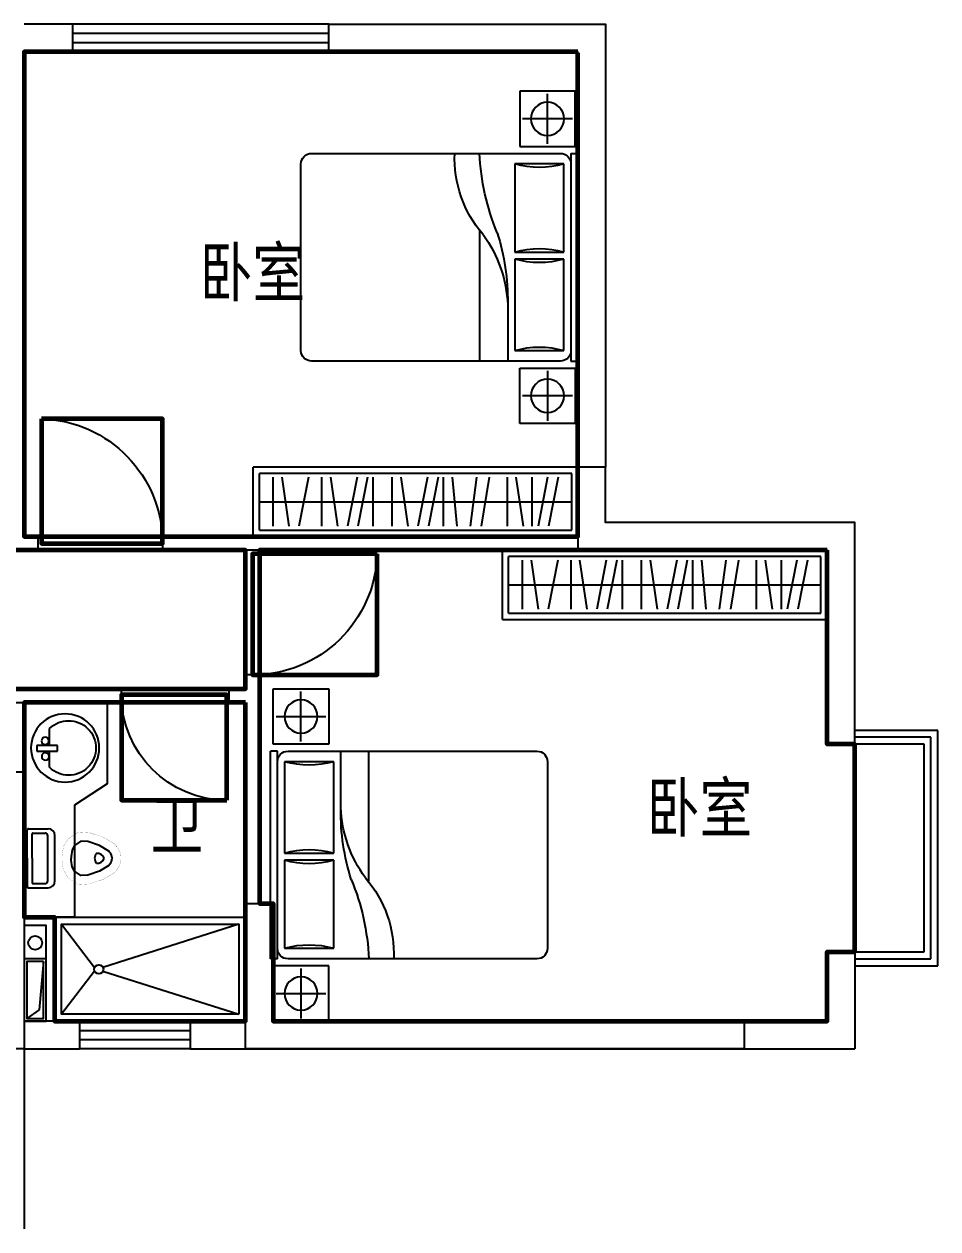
# Model space of a CAD drawing. Extents: x -355483 to -326583, y -641147 to -611949.
# Drawn here: x -333183 to -326583, y -621849 to -613149 of the extents above; entities that cross this region are included whole.
import ezdxf
from ezdxf.enums import TextEntityAlignment as Align

# ---------------------------------------------------------------- set-up
doc = ezdxf.new("R2010")
doc.units = 0
doc.header["$LTSCALE"] = 1000
doc.header["$MEASUREMENT"] = 0
doc.layers.get('0').update_dxf_attribs({"linetype": 'CONTINUOUS'})
for name, color, linetype, lineweight in [('GT_卧室', 1, 'CONTINUOUS', 60), ('GT_卫生间', 5, 'CONTINUOUS', 60), ('GT_过道', 30, 'CONTINUOUS', 60), ('GT_门', 245, 'CONTINUOUS', 60)]:
    doc.layers.add(name, color=color, linetype=linetype, lineweight=lineweight)
for name, color, linetype in [('JG', 8, 'CONTINUOUS'), ('PUB_TEXT', 7, 'CONTINUOUS'), ('WALL', 2, 'CONTINUOUS'), ('WC', 243, 'CONTINUOUS'), ('WINDOW', 3, 'CONTINUOUS'), ('WINDOW_TEXT', 7, 'CONTINUOUS')]:
    doc.layers.add(name, color=color, linetype=linetype)
doc.styles.add('-黑体', font='simhei.ttf', dxfattribs={"width": 0.7})
doc.styles.add('DIM_FONT', font='ROMAND.shx', dxfattribs={"width": 0.7})
doc.styles.add('SIMPLEX', font='SIMPLEX.SHX')
doc.styles.get("Standard").update_dxf_attribs({"font": 'GBENOR', "bigfont": 'GBCBIG'})

# ---------------------------------------------------------------- blocks, each defined once
blk = doc.blocks.new('M_E33IEP')
for p, q in [((135.1, 135.3), (135.1, 19.6)), ((43.6, -21.1), (43.6, 19.6)), ((43.6, 19.6), (193.6, 19.6)), ((193.6, 19.6), (193.6, -21.1)), ((193.6, -21.1), (43.6, -21.1)), ((135.1, -21.1), (135.1, -144.4))]:
    blk.add_line(p, q)
for centre, radius in [((248.3, -4.6), 246.4), ((105.9, 56.4), 26.7), ((104.6, -55.4), 26.7)]:
    blk.add_circle(centre, radius)
blk.add_arc((273.7, -4.6), 196.9, 225.25267, 134.74733)
at = {"style": 'DIM_FONT', "width": 0.8, "flags": 9}
for tag in ['YSIZE', 'XSIZE']:
    blk.add_attdef(tag, (0, 0), '', height=0.5, dxfattribs=at)
at = {"width": 0.8, "flags": 9}
for tag in ['XSIZE', 'YSIZE']:
    blk.add_attdef(tag, (1.9, -251), '', height=150, dxfattribs=at)
blk = doc.blocks.new('M_E7')
for p, q in [((-10, 111.7), (-151.3, 111.7)), ((0, -101.7), (0, 101.7)), ((-201.3, 61.7), (-201.3, -265.1)), ((-149.8, 60.8), (-149.8, -264.1)), ((-41.4, 80.8), (-129.8, 80.8)), ((-36.4, -101.7), (-36.4, 75.8)), ((-36.4, -101.7), (-36.4, -279.1)), ((0, -101.7), (0, -305.1)), ((-10, -315.1), (-151.3, -315.1)), ((-41.4, -284.1), (-129.8, -284.1))]:
    blk.add_line(p, q)
at = {"const_width": 1}
for points in [[(-651.5, -24.2), (-636.8, -1.2), (-550.4, 50.7), (-450.5, 83.3), (-371.3, 88.4), (-294, 36.9), (-262.2, -17.7), (-251.9, -84.3), (-251.9, -101.7)], [(-650.7, -180.4), (-636.8, -202.2), (-550.4, -254.1), (-450.5, -286.7), (-371.3, -291.8), (-294, -240.3), (-262.2, -185.7), (-251.9, -119.1), (-251.9, -101.7)]]:
    blk.add_lwpolyline(points, dxfattribs=at)
for points in [[(-596.6, -59.2), (-590.1, -49.1), (-523.1, -8.9), (-438.1, 18.9), (-389.1, 22), (-342.7, -8.9), (-324.7, -39.9), (-317, -89.3), (-317, -101.7)], [(-595.8, -145.3), (-590.1, -154.2), (-523.1, -194.5), (-438.1, -222.3), (-389.1, -225.4), (-342.7, -194.5), (-324.7, -163.5), (-317, -114), (-317, -101.7)]]:
    blk.add_lwpolyline(points)
blk.add_lwpolyline([(-644.2, -14.8, 0.39866), (-642.7, -190.6, 0.39866)], format="xyb", dxfattribs=at)
for centre, radius, start, end in [((-151.3, 61.7), 50, 90, 180), ((-10, 101.7), 10, 0, 90), ((-129.8, 60.8), 20, 90, 180), ((-41.4, 75.8), 5, 0, 90), ((-550.8, -101.9), 62.6, 137.03811, 223.97897), ((-510.5, -114.3), 47.8, 77.26414, 164.66522), ((-541.2, -102.8), 54.1, 1.1332, 40.38164), ((-510.5, -89), 47.8, 195.33478, 282.73586), ((-541.2, -100.6), 54.1, 319.61836, 358.8668), ((-151.3, -265.1), 50, 180, 270), ((-129.8, -264.1), 20, 180, 270), ((-41.4, -279.1), 5, 270, 0), ((-10, -305.1), 10, 270, 0)]:
    blk.add_arc(centre, radius, start, end)
at = {"width": 0.8, "flags": 9}
for tag in ['XSIZE', 'YSIZE']:
    blk.add_attdef(tag, (0, 0), '', height=0.5, dxfattribs=at)
blk = doc.blocks.new('_DBLK')
blk.add_line((-0.45, 0), (-0.45, -0.95))
blk.add_arc((-0.45, 0), 0.95, 270, 0)
at = {"layer": 'WINDOW_TEXT', "style": 'SIMPLEX', "flags": 9}
blk.add_attdef('A', text='', height=1, dxfattribs=at).set_placement((0, 1.5), align=Align.MIDDLE)
blk = doc.blocks.new('M_A2ZXL')
blk.add_line((-0.4717, 0), (-0.4717, -0.9996))
blk.add_arc((-0.5, 0), 1, 271.62314, 0)
blk = doc.blocks.new('_WBLK')
for p, q in [((-0.5, 0.5), (0.5, 0.5)), ((0.5, 0.167), (-0.5, 0.167)), ((0.5, -0.167), (-0.5, -0.167)), ((-0.5, -0.5), (0.5, -0.5))]:
    blk.add_line(p, q)
at = {"layer": 'WINDOW_TEXT', "style": 'SIMPLEX', "flags": 9}
blk.add_attdef('A', text='', height=1, dxfattribs=at).set_placement((0, 1.5), align=Align.MIDDLE)
blk = doc.blocks.new('A$C46BA648A')
at = {"color": 1}
for p, q in [((50.3, 667.8), (140, 730)), ((20, 320), (50.3, 667.8)), ((0, 300), (160, 300))]:
    blk.add_line(p, q, dxfattribs=at)
for points in [[(0, 60), (160, 60), (160, 750), (0, 750)], [(20, 320), (140, 320), (140, 730), (20, 730)]]:
    blk.add_lwpolyline(points, close=True, dxfattribs=at)
blk.add_circle((79.5, 184.1), 50, dxfattribs=at)
at = {"layer": 'WALL', "linetype": 'Continuous'}
for points in [[(-60, 750), (-60, 0), (160, 0)], [(0, 750), (0, 60), (160, 60)]]:
    blk.add_lwpolyline(points, dxfattribs=at)
blk = doc.blocks.new('A$C316D69A5')
at = {"layer": 'JG'}
for p, q in [((20, 2400), (420, 2400)), ((20, 2000), (20, 2400)), ((220, 2020), (220, 2380)), ((420, 2400), (420, 2000)), ((40, 2200), (400, 2200)), ((50, 1950), (0, 1950)), ((0, 1950), (0, 450)), ((420, 2000), (20, 2000)), ((50, 1950), (50, 450)), ((1923.8, 1950), (126.2, 1950)), ((100.8, 1873.8), (456.4, 1873.8)), ((100.8, 1237.4), (100.8, 1873.8)), ((456.4, 1873.8), (456.4, 1237.4)), ((2000, 526.2), (2000, 1873.8)), ((710.4, 1389.8), (710.4, 450)), ((456.4, 1237.4), (100.8, 1237.4)), ((100.8, 1186.6), (456.4, 1186.6)), ((100.8, 526.2), (100.8, 1186.6)), ((456.4, 1186.6), (456.4, 526.2)), ((507.2, 869.1), (507.2, 450)), ((456.4, 526.2), (100.8, 526.2)), ((50, 450), (0, 450)), ((126.2, 450), (1923.8, 450)), ((420, 400), (20, 400)), ((20, 400), (20, 0)), ((220, 380), (220, 20)), ((420, 0), (420, 400)), ((40, 200), (400, 200)), ((20, 0), (420, 0))]:
    blk.add_line(p, q, dxfattribs=at)
for centre in [(220, 2200), (220, 200)]:
    blk.add_circle(centre, 120, dxfattribs=at)
for centre, radius, start, end in [((126.2, 1873.8), 76.2, 90, 180), ((-1016.8, 2032.4), 1729.2, 337.73165, 357.27004), ((53, 1913.8), 837.4, 318.99818, 2.47753), ((1923.8, 1873.8), 76.2, 360, 90), ((278.6, 2483.4), 635, 253.73979, 286.2602), ((2101.1, 889.7), 1594, 162.19663, 180.74184), ((1440, 815), 933.8, 143.95969, 177.46022), ((278.6, 627.8), 635, 73.73979, 106.2602), ((278.6, 1796.2), 635, 253.73979, 286.2602), ((126.2, 526.2), 76.2, 180, 270), ((278.6, -83.4), 635, 73.73979, 106.2602), ((1923.8, 526.2), 76.2, 270, 360)]:
    blk.add_arc(centre, radius, start, end, dxfattribs=at)
at = {"layer": 'JG', "style": 'DIM_FONT', "text_generation_flag": 2, "width": 0.8, "flags": 9}
for tag in ['YSIZE', 'XSIZE']:
    blk.add_attdef(tag, (0, 1950), '', height=0.5, rotation=180, dxfattribs=at)
at = {"layer": 'JG', "style": 'DIM_FONT', "width": 0.8, "flags": 9}
for tag in ['YSIZE', 'XSIZE']:
    blk.add_attdef(tag, (20, 2000), '', height=0.5, rotation=360, dxfattribs=at)
at = {"layer": 'JG', "style": 'DIM_FONT', "oblique": -180, "text_generation_flag": 4, "width": 0.8, "flags": 9}
for tag in ['YSIZE', 'XSIZE']:
    blk.add_attdef(tag, (20, 400), '', height=0.5, rotation=360, dxfattribs=at)
blk = doc.blocks.new('A$C766825E1')
at = {"layer": 'JG'}
for p, q in [((0, 499.5), (2345.9, 499.5)), ((0, 0), (0, 499.5)), ((45, 454.5), (2300.9, 454.5)), ((45, 45), (45, 454.5)), ((2300.9, 45), (2300.9, 454.5)), ((2345.9, 0), (2345.9, 499.5)), ((142.6, 428), (212, 74.6)), ((218.6, 428), (288, 74.6)), ((330.8, 74.6), (330.8, 428)), ((447.7, 428), (396.4, 74.6)), ((509.4, 74.6), (509.4, 428)), ((695.6, 74.6), (637.7, 428)), ((731.7, 428), (779.2, 74.6)), ((908.5, 428), (875.3, 74.6)), ((970.3, 74.6), (970.3, 428)), ((1010.2, 428), (1079.5, 74.6)), ((1086.2, 428), (1155.5, 74.6)), ((1278.9, 428), (1227.6, 74.6)), ((1340.7, 74.6), (1340.7, 428)), ((1479.2, 74.6), (1479.2, 428)), ((1519.1, 428), (1588.5, 74.6)), ((1595.1, 428), (1664.5, 74.6)), ((1787.9, 428), (1736.6, 74.6)), ((1849.6, 74.6), (1849.6, 428)), ((1946, 428), (2015.3, 74.6)), ((2138.8, 428), (2087.5, 74.6)), ((2200.5, 74.6), (2200.5, 428)), ((2298.8, 251.2), (45, 251.2)), ((2300.9, 45), (45, 45)), ((2345.9, 0), (0, 0))]:
    blk.add_line(p, q, dxfattribs=at)
at = {"layer": 'JG', "style": 'DIM_FONT', "text_generation_flag": 4, "width": 0.8, "flags": 9}
for tag in ['XSIZE', 'YSIZE']:
    blk.add_attdef(tag, (2345.9, 0), '', height=0.5, rotation=180, dxfattribs=at)

msp = doc.modelspace()

# ---------------------------------------------------------------- linework, layer by layer
at = {"layer": 'GT_卧室'}
for points in [[(-329183.2, -613349), (-333183.2, -613349), (-333183.2, -616849), (-329183.2, -616849), (-329183.2, -613355.8)], [(-327383.2, -616949), (-331483.2, -616949), (-331483.2, -619499), (-331383.2, -619499), (-331383.2, -620349), (-327383.2, -620349), (-327383.2, -619849), (-327183.2, -619849), (-327183.2, -618349), (-327383.2, -618349), (-327383.2, -616949)]]:
    msp.add_lwpolyline(points, dxfattribs=at)
at = {"layer": 'GT_卫生间'}
msp.add_lwpolyline([(-331583.2, -618049), (-333183.2, -618049), (-333183.2, -619599), (-332963.2, -619599), (-332963.2, -620349), (-331583.2, -620349), (-331583.2, -618049)], dxfattribs=at)
at = {"layer": 'GT_过道'}
msp.add_lwpolyline([(-337383.1, -616949), (-337383.1, -617949), (-331583.2, -617949), (-331583.2, -616949), (-337383.1, -616949)], dxfattribs=at)
at = {"layer": 'GT_门'}
for points in [[(-333057.7, -615999.4), (-333057.7, -616899), (-332183.2, -616899), (-332183.2, -615999.4), (-333057.7, -615999.4)], [(-330633.5, -616974.5), (-331533.2, -616974.5), (-331533.2, -617849), (-330633.5, -617849), (-330633.5, -616974.5)], [(-331719.5, -618753.6), (-331719.5, -617993.6), (-332479.5, -617993.6), (-332479.5, -618753.6), (-331719.5, -618753.6)]]:
    msp.add_lwpolyline(points, dxfattribs=at)
at = {"layer": 'WALL'}
for p, q in [((-332833.2, -613149), (-333183.2, -613149)), ((-332833.2, -613149), (-332833.2, -613349)), ((-332833.2, -613349), (-333183.2, -613349)), ((-333183.2, -616849), (-333183.2, -615149)), ((-333183.2, -616849), (-333083.2, -616849)), ((-333083.2, -616849), (-333083.2, -616949)), ((-332183.2, -616849), (-332183.2, -616949)), ((-332183.2, -616849), (-329183.2, -616849)), ((-333283.2, -616949), (-333083.2, -616949)), ((-332183.2, -616949), (-331583.2, -616949)), ((-331583.2, -616949), (-331583.2, -616949)), ((-331483.2, -616949), (-331583.2, -616949)), ((-331483.2, -616949), (-329183.2, -616949)), ((-331483.2, -616949), (-331483.2, -616949)), ((-331483.2, -617849), (-331583.2, -617849)), ((-331583.2, -617849), (-331583.2, -617949)), ((-331483.2, -617849), (-331483.1, -619499)), ((-333383.1, -617949), (-332479.2, -617949)), ((-332479.2, -618049), (-332479.2, -617949)), ((-331702.1, -617949), (-331583.2, -617949)), ((-331702.1, -618049), (-331702.1, -617949)), ((-333283.1, -618049), (-332479.2, -618049)), ((-331702.1, -618049), (-331583.2, -618049)), ((-331583.2, -618049), (-331583.1, -619499)), ((-327383.2, -619849), (-327183.2, -619849)), ((-327383.2, -619849), (-327383.2, -620349)), ((-327183.2, -619849), (-327183.2, -620549)), ((-332783.1, -620349), (-333183.2, -620349)), ((-332783.1, -620349), (-332783.1, -620549)), ((-331583.2, -620349), (-331983.1, -620349)), ((-331983.1, -620349), (-331983.1, -620549)), ((-327983.2, -620349), (-327383.2, -620349)), ((-333183.2, -620549), (-332783.1, -620549)), ((-331983.1, -620549), (-327983.2, -620549)), ((-327983.2, -620549), (-327183.2, -620549))]:
    msp.add_line(p, q, dxfattribs=at)
for points in [[(-328983.2, -613349), (-328983.2, -616349.5), (-329183.2, -616349.5), (-329183.2, -613349), (-330983.2, -613349), (-330983.2, -613149), (-328983.2, -613149)], [(-328983.1, -616349.5), (-329183.1, -616349.5), (-329183.1, -616949), (-327383.1, -616949), (-327383.1, -618349.9), (-327183.1, -618349.9), (-327183.1, -616749), (-328983.1, -616749)], [(-333383.1, -620549), (-334083.1, -620549), (-334083.1, -620349), (-333383.1, -620349), (-333383.1, -618549), (-333183.1, -618549), (-333183.1, -620549)], [(-331583.1, -620349), (-331583.1, -619499), (-331383.1, -619499), (-331383.1, -620349), (-327983.2, -620349), (-327983.2, -620549), (-331583.1, -620549)]]:
    msp.add_lwpolyline(points, close=True, dxfattribs=at)
at = {"layer": 'WC'}
for p, q in [((-332913.2, -619649), (-332674.1, -619961)), ((-331633.2, -619649), (-332613.3, -619961)), ((-332674.1, -619987), (-332913.2, -620299)), ((-332613.3, -619987), (-331633.2, -620299))]:
    msp.add_line(p, q, dxfattribs=at)
for points in [[(-332583.2, -618049), (-332583.2, -618634.9), (-332818, -618788.7), (-332818, -619599), (-333183.2, -619599)], [(-332388.2, -620349), (-332963.2, -620349), (-332963.2, -619599), (-331583.2, -619599), (-331583.2, -620349), (-331788.2, -620349)]]:
    msp.add_lwpolyline(points, dxfattribs=at)
msp.add_lwpolyline([(-331633.2, -620299), (-332913.2, -620299), (-332913.2, -619649), (-331633.2, -619649)], close=True, dxfattribs=at)
msp.add_circle((-332643.7, -619974), 33, dxfattribs=at)
at = {"layer": 'WINDOW'}
for p, q in [((-330983.2, -613149), (-332833.2, -613149)), ((-332833.2, -613215.7), (-330983.2, -613215.7)), ((-332833.2, -613282.4), (-330983.2, -613282.4)), ((-330983.2, -613349), (-332833.2, -613349)), ((-331679.5, -618043.6), (-332479.5, -618043.6)), ((-326583.1, -618249), (-327183.1, -618249)), ((-326633.1, -618299), (-327183.1, -618299)), ((-326633.1, -619899), (-326633.1, -618299)), ((-326583.1, -619949), (-326583.1, -618249)), ((-327183.2, -618349), (-327183.2, -619849)), ((-326683.1, -618349), (-327183.1, -618349)), ((-326683.1, -619849), (-326683.1, -618349)), ((-327183.2, -619849), (-326683.1, -619849)), ((-327183.2, -619899), (-326633.1, -619899)), ((-327183.2, -619949), (-326583.1, -619949)), ((-333183, -620549), (-333183, -621849))]:
    msp.add_line(p, q, dxfattribs=at)

# ---------------------------------------------------------------- block references
at = {"xscale": -1}
msp.add_blockref('A$C316D69A5', (-329183.2, -616032.8), dxfattribs=at)
at = {"xscale": -1, "rotation": 180}
msp.add_blockref('A$C316D69A5', (-331403.2, -617949), dxfattribs=at)
at = {"rotation": 180}
msp.add_blockref('A$C46BA648A', (-333023.2, -619599), dxfattribs=at)
at = {"layer": 'WALL', "color": 50, "xscale": -1}
for p in [(-329183.2, -616849), (-327383.1, -617448.5)]:
    msp.add_blockref('A$C766825E1', p, dxfattribs=at)
at = {"layer": 'WC', "extrusion": (0, 0, -1), "zscale": -1, "rotation": 180}
msp.add_blockref('M_E33IEP', (333135.2, -618380.6), dxfattribs=at)
at = {"layer": 'WC', "rotation": 180}
msp.add_blockref('M_E7', (-333161.3, -619274.6), dxfattribs=at)
at = {"layer": 'WINDOW'}
for name, p, xscale, yscale, zscale in [('M_A2ZXL', (-332633.2, -616899), 900, -900, 900), ('_DBLK', (-332079.5, -617993.6), -800, 800, 800)]:
    msp.add_blockref(name, p, dxfattribs=dict(at, xscale=xscale, yscale=yscale, zscale=zscale))
for name, p, xscale, yscale, zscale, rotation in [('M_A2ZXL', (-331533.2, -617399), -900, 900, 900, 90), ('_WBLK', (-332383.1, -620449), 800, 200, 800, 180)]:
    msp.add_blockref(name, p, dxfattribs=dict(at, xscale=xscale, yscale=yscale, zscale=zscale, rotation=rotation))

# ---------------------------------------------------------------- texts
at = {"layer": 'PUB_TEXT', "linetype": 'Continuous', "style": '-黑体', "width": 0.8}
for s, p in [('卧室', (-331915.7, -615115.8)), ('卧室', (-328687.2, -618981)), ('卫', (-332270, -619103.3))]:
    msp.add_text(s, height=350, dxfattribs=at).set_placement(p)

doc.saveas('drawing.dxf')
